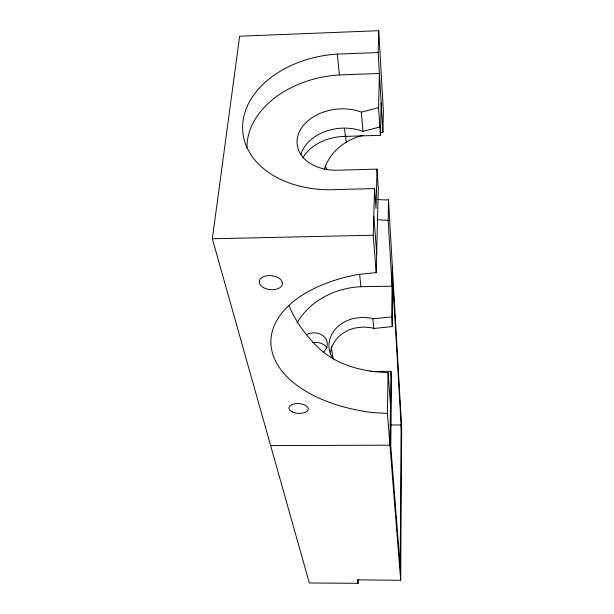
<?xml version="1.0" encoding="UTF-8"?>
<svg xmlns="http://www.w3.org/2000/svg" width="614" height="614" viewBox="0 0 614 614"><rect width="100%" height="100%" fill="white"/><g stroke="black" fill="none" stroke-linecap="round" stroke-linejoin="round"><path stroke-width="0.92" d="M380.204 132.601L382.913 132.256L383.366 110.919L378.731 30.7L239.652 36.211L212.337 238.754L309.341 583.001L358.039 583.3L357.44 579.862L400.689 580.307L401.663 427.804L388.501 199.865A62.651 44.507 0 0 1 377.51 199.45M400.167 566.453L401.126 424.926L390.696 424.98M330.455 353.871A32.289 26.862 -6.3 0 1 355.176 328.014L363.404 327.016L371.585 327.792L373.734 328.498L392.292 326.61L392.845 282.985L401.633 433.492M400.689 580.307L389.944 445.173L390.957 371.301L370.135 371.516M392.292 326.61L391.678 316.885L392.346 266.445M297.007 323.179A71.83 59.443 -6.3 0 1 360.886 286.715L392.085 286.17L388.163 220.38L388.501 199.865M270.628 445.618L389.944 445.173L387.38 413.437L388.079 372.544C363.918 371.892 338.951 365.913 320.339 349.642C307.276 337.216 296.017 322.695 289.125 305.91M387.38 413.437L372.261 412.547A129.086 71.792 0.4 0 1 271.096 346.104A129.086 71.792 0.4 0 1 357.962 274.466L376.198 272.631L378.316 187.976L377.019 169.111L337.57 170.201A42.458 30.485 -6.9 0 1 298.857 132.992A42.458 30.485 -6.9 0 1 361.377 112.139L378.554 107.634L379.406 73.488L339.419 74.923A93.205 66.98 -6.9 0 0 246.92 147.736M300.852 154.69A41.56 30.255 -6.8 0 1 362.951 131.419L379.767 126.983L379.805 125.463L380.419 135.318L345.352 136.392A43.264 31.721 -6.8 0 0 302.848 157.944M380.419 135.318L381.164 103.014M376.198 272.631L373.228 235.223L374.571 188.582L336.664 189.565A95.331 67.479 -6.9 0 1 242.614 127.267A95.331 67.479 -6.9 0 1 337.309 54.086L378.155 52.543L378.731 30.7M377.019 169.111L376.037 208.468L374.571 188.582M358.039 583.3L358.146 579.539M324.315 169.518C329.442 152.011 345.782 139.34 363.166 135.326M332.65 358.008A32.734 27.07 -6.3 0 1 354.063 318.336L362.398 317.315L370.695 318.09L372.875 318.804L391.678 316.885M212.337 238.754L373.228 235.223M377.073 219.682L388.163 220.38M331.253 346.703L333.141 359.006M337.309 54.086L339.419 74.923M345.567 135.571L346.242 142.21M359.643 274.42L360.886 286.715M344.538 128.364L345.352 136.392M372.875 318.804L373.734 328.498M361.377 112.139L362.951 131.419M400.727 573.583L390.757 445.818L391.602 380.603L390.957 371.301M373.842 216.228L376.75 254.05M388.079 372.544L390.504 405.562M378.554 107.634L379.767 126.983M378.155 52.543L382.913 132.256M327.001 169.794A62.651 44.507 0 0 1 325.282 165.55M306.639 334.5A14.291 11.773 -10.1 0 1 324.507 337.025A14.291 11.773 -10.1 0 1 323.294 352.336M312.726 342.635A14.099 11.681 -10.1 0 1 327.201 348.046M292.502 411.971A9.694 4.881 3.8 0 0 308.159 409.722A9.694 4.881 3.8 0 0 295.127 403.743A9.694 4.881 3.8 0 0 292.502 411.971M263.728 287.759A11.666 7.023 5.8 0 0 282.379 284.343A11.666 7.023 5.8 0 0 266.468 275.847A11.666 7.023 5.8 0 0 263.728 287.759"/></g></svg>
